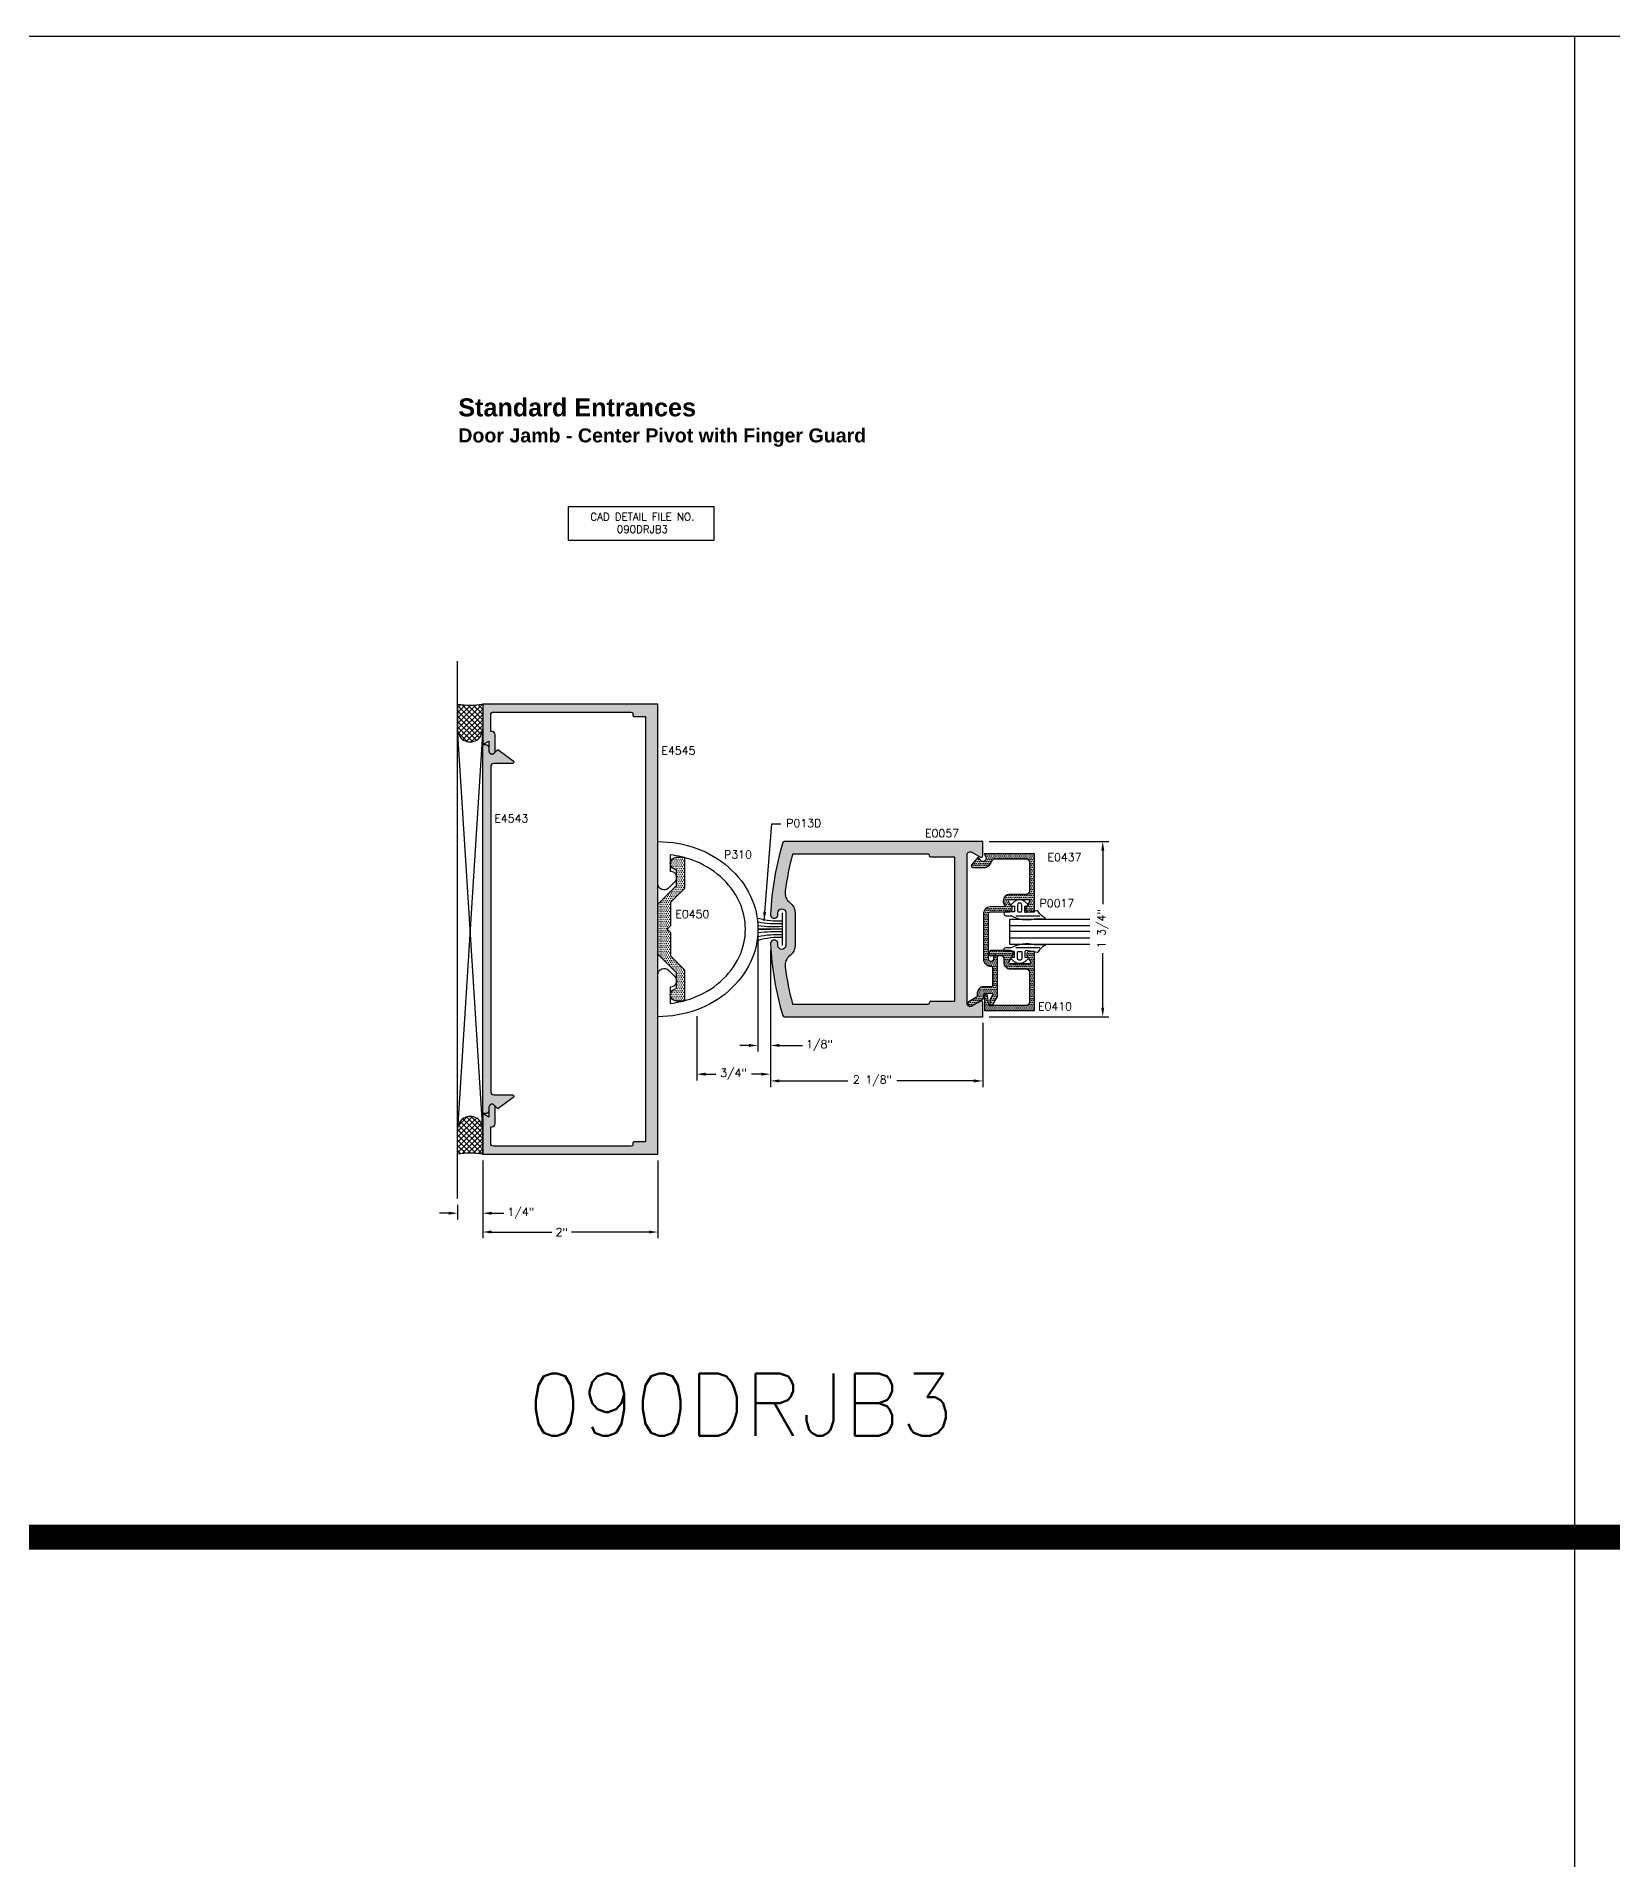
# Model space of a CAD drawing. Extents: x 0 to 130, y 0 to 90.
# Drawn here: x 91.54 to 107.29, y 71.66 to 89.88 of the extents above; entities that cross this region are included whole.
import ezdxf

# ---------------------------------------------------------------- set-up
doc = ezdxf.new("R2010")
doc.units = 0
doc.header["$MEASUREMENT"] = 0
doc.header["$PDMODE"] = 3
doc.layers.get('0').update_dxf_attribs({"linetype": 'CONTINUOUS'})
doc.layers.get('DEFPOINTS').update_dxf_attribs({"linetype": 'CONTINUOUS'})
for name, color, linetype in [('R-ANNO-DIMS', 3, 'CONTINUOUS'), ('R-ANNO-TEXT', 6, 'CONTINUOUS'), ('R-DET1', 4, 'CONTINUOUS'), ('R-DET2', 2, 'CONTINUOUS'), ('R-DET3', 5, 'CONTINUOUS'), ('R-OTLN', 1, 'CONTINUOUS'), ('R-PAT1', 5, 'CONTINUOUS'), ('TITLE', 7, 'CONTINUOUS')]:
    doc.layers.add(name, color=color, linetype=linetype)
doc.styles.get("Standard").update_dxf_attribs({"font": 'simplex'})
doc.dimstyles.new('1X', dxfattribs={"dimscale": 0, "dimtxt": 0.08, "dimasz": 0.09, "dimexe": 0.062, "dimexo": 0.062, "dimgap": 0.045, "dimtad": 0, "dimdec": 4, "dimzin": 4, "dimtxsty": 'STANDARD', "dimcen": 0, "dimazin": 3, "dimtp": 0.02, "dimtfac": 1, "dimtdec": 4, "dimtofl": 0, "dimtmove": 0, "dimatfit": 3, "dimtolj": 1, "dimtzin": 4})
pattern_1 = [(0, (85.87579507818545, 75.97513930932583), (0.009375, 0.01875), [0, -0.01875])]
pattern_2 = [(0, (93.93894653296483, 76.8139266409951), (0.009375, 0.01875), [0, -0.01875])]

# ---------------------------------------------------------------- blocks, each defined once
blk = doc.blocks.new('*D16')
at = {"layer": 'DEFPOINTS', "color": 0}
for p in [(96.00050844488423, 78.70660306392864), (95.7506096549778, 78.26285842929212), (96.00050844488423, 78.11704653902427)]:
    blk.add_point(p, dxfattribs=at)
at = {"layer": 'R-ANNO-DIMS', "color": 0}
for p, q in [((96.00050844488423, 78.64460306392864), (96.00050844488423, 78.05504653902427)), ((95.7506096549778, 78.20085842929213), (95.7506096549778, 78.05504653902427)), ((95.66060965497779, 78.11704653902427), (95.57060965497779, 78.11704653902427)), ((96.09050844488424, 78.11704653902427), (96.21179415916995, 78.11704653902427))]:
    blk.add_line(p, q, dxfattribs=at)
for points in [[(95.66060965497779, 78.13204653902427), (95.66060965497779, 78.10204653902427), (95.7506096549778, 78.11704653902427)], [(96.09050844488424, 78.13204653902427), (96.09050844488424, 78.10204653902427), (96.00050844488423, 78.11704653902427)]]:
    blk.add_solid(points, dxfattribs=at)
at = {"layer": 'R-ANNO-DIMS', "color": 0, "insert": (96.38250844488424, 78.11704653902427), "char_height": 0.08, "attachment_point": 5}
blk.add_mtext('\\A1;1/4"', dxfattribs=at)
blk = doc.blocks.new('*D13')
at = {"layer": 'DEFPOINTS', "color": 0}
for p in [(100.99686016014, 81.83160286734329), (102.1950951583197, 81.83160286734329), (100.99686016014, 80.08160306392864)]:
    blk.add_point(p, dxfattribs=at)
at = {"layer": 'R-ANNO-DIMS', "color": 0}
for p, q in [((101.05886016014, 81.83160286734329), (102.2570951583197, 81.83160286734329)), ((102.1950951583197, 81.74160286734329), (102.1950951583197, 81.20526075079093)), ((102.1950951583197, 80.17160306392864), (102.1950951583197, 80.71526075079092)), ((101.05886016014, 80.08160306392864), (102.2570951583197, 80.08160306392864))]:
    blk.add_line(p, q, dxfattribs=at)
for points in [[(102.1800951583197, 81.74160286734329), (102.2100951583197, 81.74160286734329), (102.1950951583197, 81.83160286734329)], [(102.1800951583197, 80.17160306392864), (102.2100951583197, 80.17160306392864), (102.1950951583197, 80.08160306392864)]]:
    blk.add_solid(points, dxfattribs=at)
at = {"layer": 'R-ANNO-DIMS', "color": 0, "insert": (102.1950951583197, 80.96026075079095), "char_height": 0.08, "attachment_point": 5, "rotation": 90}
blk.add_mtext('\\A1;1 3/4"', dxfattribs=at)
blk = doc.blocks.new('*D17')
at = {"layer": 'DEFPOINTS', "color": 0}
for p in [(98.75050916014008, 80.9566057603382), (98.87551044905587, 80.80857212759207), (98.75050916014008, 79.79418462215705)]:
    blk.add_point(p, dxfattribs=at)
at = {"layer": 'R-ANNO-DIMS', "color": 0}
for p, q in [((98.75050916014008, 80.89460576033821), (98.75050916014008, 79.73218462215705)), ((98.87551044905587, 80.74657212759207), (98.87551044905587, 79.73218462215705)), ((98.66050916014008, 79.79418462215705), (98.57050916014008, 79.79418462215705)), ((98.96551044905587, 79.79418462215705), (99.19479616334158, 79.79418462215705))]:
    blk.add_line(p, q, dxfattribs=at)
for points in [[(98.66050916014008, 79.80918462215705), (98.66050916014008, 79.77918462215705), (98.75050916014008, 79.79418462215705)], [(98.96551044905587, 79.80918462215705), (98.96551044905587, 79.77918462215705), (98.87551044905587, 79.79418462215705)]]:
    blk.add_solid(points, dxfattribs=at)
at = {"layer": 'R-ANNO-DIMS', "color": 0, "insert": (99.36551044905586, 79.79418462215705), "char_height": 0.08, "attachment_point": 5}
blk.add_mtext('\\A1;1/8"', dxfattribs=at)
blk = doc.blocks.new('*D18')
at = {"layer": 'DEFPOINTS', "color": 0}
for p in [(98.87551044905587, 80.80857212759207), (98.13908092615097, 80.14985010392797), (98.13908092615097, 79.50703908334798)]:
    blk.add_point(p, dxfattribs=at)
at = {"layer": 'R-ANNO-DIMS', "color": 0}
for p, q in [((98.87551044905587, 80.74657212759207), (98.87551044905587, 79.44503908334798)), ((98.13908092615097, 80.08785010392798), (98.13908092615097, 79.44503908334798)), ((98.22908092615097, 79.50703908334798), (98.32896235427009, 79.50703908334798)), ((98.78551044905586, 79.50703908334798), (98.68562902093674, 79.50703908334798))]:
    blk.add_line(p, q, dxfattribs=at)
for points in [[(98.22908092615097, 79.52203908334798), (98.22908092615097, 79.49203908334798), (98.13908092615097, 79.50703908334798)], [(98.78551044905586, 79.52203908334798), (98.78551044905586, 79.49203908334798), (98.87551044905587, 79.50703908334798)]]:
    blk.add_solid(points, dxfattribs=at)
at = {"layer": 'R-ANNO-DIMS', "color": 0, "insert": (98.50729568760342, 79.50703908334798), "char_height": 0.08, "attachment_point": 5}
blk.add_mtext('\\A1;3/4"', dxfattribs=at)
blk = doc.blocks.new('*D14')
at = {"layer": 'DEFPOINTS', "color": 0}
for p in [(96.00050844488423, 78.70660306392864), (97.75050844488423, 78.70660306392864), (96.00050844488423, 77.92919289740098)]:
    blk.add_point(p, dxfattribs=at)
at = {"layer": 'R-ANNO-DIMS', "color": 0}
for p, q in [((96.00050844488423, 78.64460306392864), (96.00050844488423, 77.86719289740098)), ((97.75050844488423, 78.64460306392864), (97.75050844488423, 77.86719289740098)), ((96.09050844488424, 77.92919289740098), (96.69236056302137, 77.92919289740098)), ((97.66050844488423, 77.92919289740098), (96.88902722968803, 77.92919289740098))]:
    blk.add_line(p, q, dxfattribs=at)
for points in [[(96.09050844488424, 77.94419289740098), (96.09050844488424, 77.91419289740098), (96.00050844488423, 77.92919289740098)], [(97.66050844488423, 77.94419289740098), (97.66050844488423, 77.91419289740098), (97.75050844488423, 77.92919289740098)]]:
    blk.add_solid(points, dxfattribs=at)
at = {"layer": 'R-ANNO-DIMS', "color": 0, "insert": (96.7906938963547, 77.92919289740098), "char_height": 0.08, "attachment_point": 5}
blk.add_mtext('\\A1;2"', dxfattribs=at)
blk = doc.blocks.new('*D15')
at = {"layer": 'DEFPOINTS', "color": 0}
for p in [(98.87551044905584, 80.80857212759207), (100.9967930808693, 80.08160308065666), (98.87551044905584, 79.43949198923684)]:
    blk.add_point(p, dxfattribs=at)
at = {"layer": 'R-ANNO-DIMS', "color": 0}
for p, q in [((98.87551044905584, 80.74657212759207), (98.87551044905584, 79.37749198923684)), ((100.9967930808693, 80.01960308065667), (100.9967930808693, 79.37749198923684)), ((98.96551044905584, 79.43949198923684), (99.64959817072324, 79.43949198923684)), ((100.9067930808693, 79.43949198923684), (100.1395981707232, 79.43949198923684))]:
    blk.add_line(p, q, dxfattribs=at)
for points in [[(98.96551044905584, 79.45449198923684), (98.96551044905584, 79.42449198923684), (98.87551044905584, 79.43949198923684)], [(100.9067930808693, 79.45449198923684), (100.9067930808693, 79.42449198923684), (100.9967930808693, 79.43949198923684)]]:
    blk.add_solid(points, dxfattribs=at)
at = {"layer": 'R-ANNO-DIMS', "color": 0, "insert": (99.89459817072324, 79.43949198923684), "char_height": 0.08, "attachment_point": 5}
blk.add_mtext('\\A1;2 1/8"', dxfattribs=at)

msp = doc.modelspace()

# ---------------------------------------------------------------- hatches: boundary and pattern name
at = {"layer": 'R-PAT1'}
h = msp.add_hatch(dxfattribs=at)
h.set_pattern_fill('ANSI37', color=256, scale=0.3, style=0)
h.set_pattern_definition([(45.00000000000001, (86.16169898162234, 76.3397293668045), (-0.02651650429449553, 0.02651650429449553), []), (135, (86.16169898162234, 76.3397293668045), (-0.02651650429449553, -0.02651650429449553), [])])
edge = h.paths.add_edge_path()
edge.add_line((96.00050844488423, 83.20660276392864), (96.00050844488423, 82.96171288013986))
edge.add_arc((95.87550844488423, 82.9534598855407), 0.1252721514138453, -183.77741165267594, 3.7774116526758803, ccw=False)
edge.add_line((95.75050844488423, 82.96171288013986), (95.75027743147962, 83.20654862247942))
edge.add_arc((95.87523957135014, 83.91540669584103), 0.7197883748512222, 260.0022470120114, 280.0225466891906)
h = msp.add_hatch(dxfattribs=at)
h.set_pattern_fill('DOTS', color=256, scale=0.3, style=0)
h.set_pattern_definition(pattern_1)
edge = h.paths.add_edge_path()
edge.add_line((97.62550884488424, 80.95660206392864), (97.62550884488424, 78.83160306392864))
edge.add_line((97.62550884488424, 78.83160306392864), (97.51550874488424, 78.83160306392864))
edge.add_arc((97.51550874488424, 78.81660306392865), 0.01499999999998636, 90, 180.0000000000543)
edge.add_line((97.50050874488424, 78.81660306392864), (97.50050884488424, 78.80160306392864))
edge.add_arc((97.48550884488424, 78.80160306392864), 0.01500000000000057, -90, 0, ccw=False)
edge.add_line((97.48550884488424, 78.78660306392864), (96.11150844488424, 78.78660306392864))
edge.add_arc((96.11150844488424, 78.81760306392863), 0.0309999999999917, 180, 270, ccw=False)
edge.add_line((96.08050844488423, 78.81760306392863), (96.08050844488425, 78.98223006392864))
edge.add_line((96.08050844488425, 78.98223006392864), (96.09447244488425, 78.98223006392864))
edge.add_arc((96.09450844488426, 79.01323006392863), 0.03100002090321047, 269.9334629956214, 360)
edge.add_line((96.12550846578746, 79.01323006392863), (96.12550844488425, 79.17560106392864))
edge.add_arc((96.09450844488424, 79.17560306392863), 0.03100000006452204, 359.9963034981104, 540)
edge.add_line((96.06350844481972, 79.17560306392863), (96.06350844488423, 79.07623006392863))
edge.add_line((96.06350844488423, 79.07623006392863), (96.00050844488423, 79.11260306392863))
edge.add_line((96.00050844488423, 79.11260306392863), (96.00050844488423, 78.70660306392864))
edge.add_line((96.00050844488423, 78.70660306392864), (97.75050880251214, 78.70660306392864))
edge.add_line((97.75050880251214, 78.70660306392864), (97.75050880251214, 80.95660306392864))
edge.add_line((97.75050880251214, 80.95660306392864), (97.75050880251214, 83.20660306392864))
edge.add_line((97.75050880251214, 83.20660306392864), (96.00050844488423, 83.20660306392864))
edge.add_line((96.00050844488423, 83.20660306392864), (96.00050844488423, 82.80060296392864))
edge.add_line((96.00050844488423, 82.80060296392864), (96.06350844488423, 82.83697606392863))
edge.add_line((96.06350844488423, 82.83697606392863), (96.06350844488423, 82.73760316392864))
edge.add_arc((96.09450844488424, 82.73760316392864), 0.03100000000000591, 180, 360.0035116768127)
edge.add_line((96.12550844482601, 82.73760506392864), (96.12550844488425, 82.89997576392864))
edge.add_arc((96.09450844488424, 82.89997576392864), 0.03100000000000591, 0, 90.06653700435709)
edge.add_line((96.09447244490852, 82.93097574302543), (96.08050844488425, 82.93097576392864))
edge.add_line((96.08050844488425, 82.93097576392864), (96.08050845488424, 83.09560306392864))
edge.add_arc((96.11150844488424, 83.09560306392865), 0.03099998999999798, 90, 180.0000000000263, ccw=False)
edge.add_line((96.11150844488424, 83.12660305392865), (97.48550884488424, 83.12660306392864))
edge.add_arc((97.48550884488424, 83.11160306392864), 0.01500000000000057, 0, 90, ccw=False)
edge.add_line((97.50050884488424, 83.11160306392864), (97.50050874488424, 83.09660306392864))
edge.add_arc((97.51550874488424, 83.09660306392863), 0.01500000000000057, 179.9999999999457, 270)
edge.add_line((97.51550874488424, 83.08160306392864), (97.62550884488424, 83.08160306392864))
edge.add_line((97.62550884488424, 83.08160306392864), (97.62550884488424, 80.95660406392864))
h = msp.add_hatch(dxfattribs=at)
h.set_pattern_fill('DOTS', color=256, scale=0.3, style=0)
h.set_pattern_definition(pattern_1)
edge = h.paths.add_edge_path()
edge.add_arc((96.29750854488422, 79.28560236392863), 0.01500000992567152, -53.328498805168806, 89.99999999994583, ccw=False)
edge.add_line((96.30646694488424, 79.27357126392863), (96.15335004488423, 79.15960289392864))
edge.add_line((96.15335004488423, 79.15960289392864), (96.11542884488424, 79.19752395392864))
edge.add_arc((96.09350849488423, 79.17560364392864), 0.03100002797770726, 44.9999477236116, 179.9999815174925)
edge.add_line((96.06250846690654, 79.17560365392865), (96.06250858704854, 79.14360310392864))
edge.add_arc((96.03150858488424, 79.14360310392864), 0.03100000216430487, -90.00001848249673, 0, ccw=False)
edge.add_line((96.03150857488424, 79.11260310176434), (96.00050844488423, 79.11260296392864))
edge.add_line((96.00050844488423, 79.11260296392864), (96.00050844488423, 82.80060296392864))
edge.add_line((96.00050844488423, 82.80060296392864), (96.0315085648836, 82.80060296392863))
edge.add_arc((96.03150858488424, 82.76960296392863), 0.03099999999999815, 0, 90.000036966204, ccw=False)
edge.add_line((96.06250858488424, 82.76960296392863), (96.06250849488424, 82.73760196392864))
edge.add_arc((96.09350849488423, 82.73760196392863), 0.0309999999999917, 179.9999999999737, 315.0004574216065)
edge.add_line((96.1154289801014, 82.71568182871363), (96.15335004488423, 82.75360296392863))
edge.add_line((96.15335004488423, 82.75360296392863), (96.30646698685842, 82.63963402029935))
edge.add_arc((96.29750854488424, 82.62760296392864), 0.01500000000000763, -90, 53.32827068049619, ccw=False)
edge.add_line((96.29750854488424, 82.61260296392864), (96.11150854488423, 82.61260296392864))
edge.add_arc((96.11150854488423, 82.58160296392865), 0.0309999999999917, 90, 180.0000000000262)
edge.add_line((96.08050854488424, 82.58160296392863), (96.08050851488424, 79.33160286392864))
edge.add_arc((96.11150854488424, 79.33160286392862), 0.03100003000000129, 179.9999999999737, 269.9999999999737)
edge.add_line((96.11150854488423, 79.30060283392864), (96.29750854488424, 79.3006023738543))
h = msp.add_hatch(dxfattribs=at)
h.set_pattern_fill('DOTS', color=256, scale=0.3, style=0)
h.set_pattern_definition(pattern_1)
edge = h.paths.add_edge_path()
edge.add_arc((100.98186016014, 80.22310286734329), 0.01500000000000057, 0, 120.0007277808126)
edge.add_line((100.9743599951346, 80.23609315313271), (100.8873600681328, 80.18586402670579))
edge.add_arc((100.87186016014, 80.2127108673433), 0.03100000000000584, 180.0000000000263, 299.9998036405149, ccw=False)
edge.add_line((100.8408601601401, 80.21271086734329), (100.8408601601401, 80.9566018673433))
edge.add_line((100.8408601601401, 80.9566018673433), (100.8408499761245, 81.6992158673433))
edge.add_arc((100.8718501601401, 81.6992158673433), 0.03100018401558202, 60.000196359515826, 180, ccw=False)
edge.add_line((100.88735016014, 81.7260628673433), (100.9743601601401, 81.6771118673433))
edge.add_arc((100.98186016014, 81.6901018673433), 0.01499966999636829, 239.9992722191992, 360)
edge.add_line((100.9968598301364, 81.6901018673433), (100.99686016014, 81.83160286734329))
edge.add_line((100.99686016014, 81.83160286734329), (99.01342316014005, 81.83160306392864))
edge.add_arc((99.01342316014006, 81.81660306392864), 0.01500000000000057, 90.00000000005427, 163.2575835362324)
edge.add_arc((101.8718286456094, 80.95661183434079), 2.999973506458948, 163.2553630678327, 177.1718103357143)
edge.add_arc((98.91266016014005, 81.10279806392863), 0.03719633983337103, 177.1707481326591, 360.0015404161723)
edge.add_line((98.94985649995998, 81.10279906396465), (98.94985416014003, 81.12060306392864))
edge.add_arc((98.98885416014004, 81.12060306392864), 0.03900000000000148, 0, 180, ccw=False)
edge.add_line((99.02785416014004, 81.12060306392864), (99.02785316014004, 80.79260306392864))
edge.add_arc((98.98885416014005, 80.79260306392864), 0.03899899999998979, -180, 0, ccw=False)
edge.add_line((98.94985516014005, 80.79260306392864), (98.94985516014005, 80.81040706392864))
edge.add_arc((98.91266016014006, 80.81040706392864), 0.03719499999998277, 0, 182.8277133821986)
edge.add_arc((101.871702710283, 80.9565677899026), 2.999845126385699, 182.827802754106, 196.7448451747351)
edge.add_arc((99.01342316014005, 80.09660306392864), 0.01499985123259736, 196.7424164638072, 270)
edge.add_line((99.01342316014005, 80.08160321269604), (100.99686016014, 80.08160306392864))
edge.add_line((100.99686016014, 80.08160306392864), (100.99686016014, 80.22310286734329))
edge = h.paths.add_edge_path(flags=16)
edge.add_line((100.4807204445246, 80.2376023673433), (100.71585916014, 80.2376023673433))
edge.add_line((100.71585916014, 80.2376023673433), (100.71585916014, 81.6756018673433))
edge.add_line((100.71585916014, 81.6756018673433), (100.4808611601401, 81.6756028673433))
edge.add_arc((100.4808611601401, 81.6906028673433), 0.01500000000000057, 180, 270, ccw=False)
edge.add_arc((100.4508384025656, 81.69154933991192), 0.01505254315604042, 356.3949825433662, 449.9171822587784)
edge.add_line((100.4508601601401, 81.7066018673433), (99.09640370059215, 81.70660206392864))
edge.add_arc((101.8717845408707, 80.95661850565052), 2.874928546289932, 164.878289301166, 172.3967651904895)
edge.add_arc((99.14603316014005, 81.32046806392864), 0.124999985288002, 172.3967846471201, 233.0790402872748)
edge.add_arc((98.99584507941736, 81.12059792240045), 0.1250090807410195, 0.0009815329094067238, 53.076486769675, ccw=False)
edge.add_line((99.12085416014004, 81.12060006392863), (99.12085381103556, 80.79260306392864))
edge.add_arc((98.99585416014006, 80.79260306392864), 0.1249996508955036, -53.07839849130852, 0, ccw=False)
edge.add_arc((99.1460361576313, 80.59273666573455), 0.125002768087921, 126.9216731330894, 187.6033069822363)
edge.add_arc((101.8717895118572, 80.95658879194285), 2.874933625004168, 187.6032843170578, 195.1217487844017)
edge.add_line((99.09640426725024, 80.20660206392864), (100.4508601601401, 80.2066025673433))
edge.add_arc((100.4508601601401, 80.2216025673433), 0.01500000000000057, 270, 360)
edge.add_arc((100.4808822990487, 80.22255099350339), 0.01505204868353292, 90.0804655015375, 183.612587182855, ccw=False)
h = msp.add_hatch(dxfattribs=at)
h.set_pattern_fill('DOTS', color=256, scale=0.3, style=0)
h.set_pattern_definition(pattern_1)
edge = h.paths.add_edge_path()
edge.add_line((98.01550880251214, 80.23790306392864), (97.93750880251214, 80.23790306392864))
edge.add_arc((97.93750880251214, 80.30040306392864), 0.0625, 90, 270, ccw=False)
edge.add_line((97.93750880251214, 80.36290306392864), (97.93750880251214, 80.51890306392863))
edge.add_line((97.93750880251214, 80.51890306392863), (97.75050880251214, 80.70590306392863))
edge.add_line((97.75050880251214, 80.70590306392863), (97.75050880251214, 80.95660306392864))
edge.add_line((97.75050880251214, 80.95660306392864), (97.75050880251214, 81.20730306392863))
edge.add_line((97.75050880251214, 81.20730306392863), (97.93750880251214, 81.39430306392863))
edge.add_line((97.93750880251214, 81.39430306392863), (97.93750880251214, 81.55030306392864))
edge.add_arc((97.93750880251214, 81.61280306392864), 0.0625, 90, 270, ccw=False)
edge.add_line((97.93750880251214, 81.67530306392864), (98.01550880251214, 81.67530306392864))
edge.add_line((98.01550880251214, 81.67530306392864), (98.01550880251214, 81.36200306392864))
edge.add_line((98.01550880251214, 81.36200306392864), (97.87550880251214, 81.22200306392864))
edge.add_line((97.87550880251214, 81.22200306392864), (97.87550880251214, 80.98860306392864))
edge.add_line((97.87550880251214, 80.98860306392864), (97.84350880251213, 80.95660306392864))
edge.add_line((97.84350880251213, 80.95660306392864), (97.87550880251214, 80.92460306392863))
edge.add_line((97.87550880251214, 80.92460306392863), (97.87550880251214, 80.69120306392864))
edge.add_line((97.87550880251214, 80.69120306392864), (98.01550880251214, 80.55120306392864))
edge.add_line((98.01550880251214, 80.55120306392864), (98.01550880251214, 80.23790306392864))
h = msp.add_hatch(dxfattribs=at)
h.set_pattern_fill('DOTS', color=256, scale=0.3, style=0)
h.set_pattern_definition(pattern_2)
edge = h.paths.add_edge_path()
edge.add_line((101.0938498601401, 80.2952078673433), (101.06586016014, 80.2467268673433))
edge.add_line((101.06586016014, 80.2467268673433), (101.0658600437347, 80.20270886734329))
edge.add_arc((101.0808600601401, 80.20270886734329), 0.01500001640532389, 180, 330.0000361788796)
edge.add_line((101.09385046014, 80.1952088673433), (101.14385976014, 80.28182986734329))
edge.add_line((101.14385976014, 80.28182986734329), (101.1438596792167, 80.6787908673433))
edge.add_arc((101.1238600601401, 80.67879086734328), 0.01999961907661429, 4.071187532800244e-11, 97.42321911397225)
edge.add_arc((101.1238592940316, 80.67879115597914), 0.01999923389364052, 97.4211495208548, 180.0008269124644)
edge.add_line((101.1038600601401, 80.6787908673433), (101.1038602601401, 80.6567918673433))
edge.add_arc((101.07886026014, 80.65679186734329), 0.02500000000000568, -179.99770816882472, 3.26281224261038e-11, ccw=False)
edge.add_line((101.0538602601601, 80.65679086734329), (101.05386016014, 80.8872105673433))
edge.add_line((101.05386016014, 80.8872105673433), (101.05385996014, 81.11370816734329))
edge.add_arc((101.06885996014, 81.1137081673433), 0.01499999999998636, 89.99999999994583, 180.0000000000543, ccw=False)
edge.add_line((101.06885996014, 81.12870816734329), (101.25936596014, 81.12870965653298))
edge.add_arc((101.2593659601401, 81.1597096673433), 0.03100001081031678, 269.9999999999737, 389.9999884644558)
edge.add_line((101.28621276014, 81.1752096673433), (101.25388106014, 81.2312081673433))
edge.add_arc((101.26687136014, 81.23870816734329), 0.014999929802831, 90, 210.0001548077257, ccw=False)
edge.add_line((101.26687136014, 81.25370809714613), (101.4488601001401, 81.25370816734329))
edge.add_arc((101.4488601001401, 81.23870816734329), 0.01500000000000057, -30.000059314165583, 90, ccw=False)
edge.add_line((101.4618504734326, 81.2312081538953), (101.4295191278995, 81.1752097205984))
edge.add_arc((101.4563660001401, 81.15970966734331), 0.03100009999999882, 149.9999930530725, 270)
edge.add_line((101.4563660001401, 81.1287095673433), (101.51386016014, 81.1287113673433))
edge.add_line((101.51386016014, 81.1287113673433), (101.51386016014, 81.7097088673433))
edge.add_line((101.51386016014, 81.7097088673433), (101.01386016014, 81.7097088673433))
edge.add_line((101.01386016014, 81.7097088673433), (101.0276461601401, 81.67521589734329))
edge.add_arc((100.99886006014, 81.66371124734329), 0.0309999439488675, -142.52509165202042, 21.784609248627987, ccw=False)
edge.add_line((100.9742578889546, 81.64485044943346), (100.95023266014, 81.6758038373433))
edge.add_line((100.95023266014, 81.6758038373433), (100.8852453862971, 81.59835334539078))
edge.add_arc((100.8967351601401, 81.5887104673433), 0.01499999999999959, 139.9946948706746, 270)
edge.add_line((100.8967351601401, 81.5737104673433), (101.0223007736829, 81.57371381534742))
edge.add_arc((100.9988601484026, 81.66371109038505), 0.09299985176187485, 284.5988618965164, 343.6051380217305)
edge.add_arc((101.1178180601401, 81.6287113973433), 0.03100000016533526, 90, 163.6050192300866, ccw=False)
edge.add_line((101.1178180601401, 81.65971139750863), (101.43286031014, 81.6597113973433))
edge.add_arc((101.43286031014, 81.6287113973433), 0.03100000000000591, 1.8482497921468166e-05, 90, ccw=False)
edge.add_line((101.46386031014, 81.62871140734329), (101.46386031014, 81.3347088673433))
edge.add_arc((101.4328603101401, 81.3347088673433), 0.0309999999999917, -90.00003696504831, 0, ccw=False)
edge.add_line((101.43286029014, 81.3037088673433), (101.26687136014, 81.30370816355037))
edge.add_arc((101.2668713601401, 81.23870816734329), 0.06499999620707797, 90.0000000000125, 180.2454029956546)
edge.add_line((101.2018719601401, 81.23842976734329), (101.20187136014, 81.22129026734329))
edge.add_line((101.20187136014, 81.22129026734329), (101.2264548601401, 81.1787106673433))
edge.add_line((101.2264548601401, 81.1787106673433), (101.06886026014, 81.1787081673433))
edge.add_arc((101.06886026014, 81.1137081673433), 0.06499999999999773, 90, 180.0000000000125)
edge.add_line((101.00386026014, 81.11370816734329), (101.0038598451812, 80.6567918673433))
edge.add_arc((101.0738632487469, 80.65679324341743), 0.07000340357927444, 180.0011262772319, 273.3696336210385)
edge.add_arc((101.07886026014, 80.5719368673433), 0.01499997685864367, 0, 93.3724719556156, ccw=False)
edge.add_line((101.0938602369987, 80.5719368673433), (101.0938601601401, 80.3947098673433))
edge.add_arc((101.07886026014, 80.3947098673433), 0.01499990000000651, -90, 0, ccw=False)
edge.add_line((101.07886026014, 80.3797099673433), (101.0038601601401, 80.37971086734329))
edge.add_arc((101.0038601601401, 80.3177108673433), 0.06199999999999761, 90, 180)
edge.add_line((100.94186016014, 80.3177108673433), (100.94186006014, 80.2906528673433))
edge.add_arc((100.92686006014, 80.2906528673433), 0.01500000000000057, -59.99927221914038, 0, ccw=False)
edge.add_line((100.9343602251455, 80.27766258155387), (100.8594778361962, 80.23442855855367))
edge.add_arc((100.87186016014, 80.21271086734329), 0.02499960115202067, 119.6895913246492, 300.3387913391612)
edge.add_line((100.88448776014, 80.1911348673433), (100.9963602251455, 80.25572058155386))
edge.add_arc((100.98886006014, 80.26871086734329), 0.01500000000000126, 300.0007277808596, 360.0000000000543)
edge.add_line((101.00386006014, 80.2687108673433), (101.00386006014, 80.2867088673433))
edge.add_arc((101.03486006014, 80.2867088673433), 0.03100000000000591, 90, 180, ccw=False)
edge.add_line((101.03486006014, 80.3177088673433), (101.0808593601401, 80.31770686734329))
edge.add_arc((101.0808593601401, 80.3027078673433), 0.01499899999998888, -29.99977283673519, 90, ccw=False)
h = msp.add_hatch(dxfattribs=at)
h.set_pattern_fill('DOTS', color=256, scale=0.3, style=0)
h.set_pattern_definition(pattern_2)
edge = h.paths.add_edge_path()
edge.add_arc((101.0736011601401, 80.7060198673433), 0.01499981414418983, 180, 278.0502612881035)
edge.add_line((101.07570176014, 80.6911678673433), (101.09860126014, 80.6944038673433))
edge.add_line((101.09860126014, 80.6944038673433), (101.1756400601401, 80.69440586734329))
edge.add_arc((101.17564006014, 80.6634058673433), 0.0309999999999917, 0, 89.99999999997368, ccw=False)
edge.add_line((101.20664006014, 80.6634058673433), (101.2066398655144, 80.62459386790921))
edge.add_arc((101.27163976014, 80.62440486734329), 0.06500016940409063, 179.8334012032336, 270.1308104447162)
edge.add_line((101.27178816014, 80.55940486734329), (101.4326013901401, 80.55940386734329))
edge.add_arc((101.43260139014, 80.52840386734329), 0.03100000000000591, 2.631850293255411e-11, 89.99999999997368, ccw=False)
edge.add_line((101.46360139014, 80.5284038673433), (101.46360139014, 80.22440686734329))
edge.add_arc((101.43260139014, 80.2244068673433), 0.03100000000000591, 270.00000000002626, 359.99999999997374, ccw=False)
edge.add_line((101.4326013901401, 80.1934068673433), (101.0688947601401, 80.19340386734329))
edge.add_arc((101.0688947601401, 80.20840386734329), 0.01500000000000057, 186.9998441811392, 270, ccw=False)
edge.add_line((101.054006562894, 80.20657586768144), (101.0434891581314, 80.2922328548185))
edge.add_arc((101.0286010601401, 80.2904048673433), 0.01499989999999356, 6.999844181160686, 180)
edge.add_line((101.0136011601401, 80.2904048673433), (101.01360126014, 80.14340586734329))
edge.add_line((101.01360126014, 80.14340586734329), (101.51360123754, 80.14340586734329))
edge.add_line((101.51360123754, 80.14340586734329), (101.51360123754, 80.73440526734329))
edge.add_line((101.51360123754, 80.73440526734329), (101.4662947001401, 80.7344068608331))
edge.add_arc((101.4662947001401, 80.70340686734329), 0.03099999348981441, 90, 210.0000069469285)
edge.add_line((101.4394479201401, 80.6879068673433), (101.4717796701401, 80.6319048673433))
edge.add_arc((101.45878928014, 80.6244048673433), 0.01500000774507585, -89.99996180280311, 29.999982919643685, ccw=False)
edge.add_line((101.45878929014, 80.60940485959823), (101.27163976014, 80.6094048673433))
edge.add_arc((101.27163976014, 80.6244048673433), 0.01500000000000057, 150.0000361788661, 270, ccw=False)
edge.add_line((101.2586493743475, 80.63190485914065), (101.2967545641745, 80.69790492275044))
edge.add_arc((101.2699078601401, 80.71340526734329), 0.03100009999999968, 329.9993712869341, 450)
edge.add_line((101.2699078601401, 80.74440536734329), (101.08960146014, 80.7444052673433))
edge.add_arc((101.089601530851, 80.71340509663194), 0.03100017071143206, 90.00013069086748, 179.9996844843306)
edge.add_line((101.05860136014, 80.71340526734329), (101.05860136014, 80.7060198673433))
h = msp.add_hatch(dxfattribs=at)
h.set_pattern_fill('ANSI37', color=256, scale=0.3, style=0)
h.set_pattern_definition([(315, (86.16169898162234, 85.57347646105276), (-0.02651650429449553, -0.02651650429449553), []), (225, (86.16169898162234, 85.57347646105276), (-0.02651650429449553, 0.02651650429449553), [])])
edge = h.paths.add_edge_path()
edge.add_line((96.00050844488423, 78.70660306392864), (96.00050844488423, 78.95149294771741))
edge.add_arc((95.87550844488423, 78.95974594231657), 0.1252721514138453, 356.2225883473241, 543.7774116526759)
edge.add_line((95.75050844488423, 78.95149294771741), (95.75027743147962, 78.70665720537787))
edge.add_arc((95.87523957135014, 77.99779913201624), 0.7197883748512222, 79.97745331080858, 99.99775298798858, ccw=False)

# ---------------------------------------------------------------- linework, layer by layer
msp.add_line((98.75050916014006, 80.9566057603382), (98.87550916014006, 80.9566057603382))
at = {"layer": 'R-ANNO-TEXT'}
msp.add_lwpolyline([(96.85891576737409, 85.18161304427322), (98.3103957103693, 85.18161304427322), (98.3103957103693, 84.83955020476928), (96.85891576737409, 84.83955020476928)], close=True, dxfattribs=at)
at = {"layer": 'R-DET1', "color": 4, "linetype": 'CONTINUOUS'}
msp.add_lwpolyline([(96.29750854488424, 79.3006023738543, -0.7220754185484303), (96.30646694488424, 79.27357126392863), (96.15335004488423, 79.15960289392864), (96.11542884488424, 79.19752395392864, 0.6681788512054427), (96.06250846690654, 79.17560365392865), (96.06250858704854, 79.14360310392864, -0.4142136568547753), (96.03150857488424, 79.11260310176434), (96.00050844488423, 79.11260296392864), (96.00050844488423, 82.80060296392864), (96.0315085648836, 82.80060296392863, -0.4142137513425706), (96.06250858488424, 82.76960296392863), (96.06250849488424, 82.73760196392864, 0.6681815248865433), (96.1154289801014, 82.71568182871363), (96.15335004488423, 82.75360296392863), (96.30646698685842, 82.63963402029935, -0.7220739041827239), (96.29750854488424, 82.61260296392864), (96.11150854488423, 82.61260296392864, 0.414213562373095), (96.08050854488424, 82.58160296392863), (96.08050851488424, 79.33160286392864, 0.414213562373095), (96.11150854488423, 79.30060283392864)], format="xyb", close=True, dxfattribs=at)
at = {"layer": 'R-DET1'}
msp.add_lwpolyline([(98.01550880251214, 80.23790306392864), (97.93750880251214, 80.23790306392864, -1.000000000000004), (97.93750880251214, 80.36290306392864), (97.93750880251214, 80.51890306392863), (97.75050880251214, 80.70590306392863), (97.75050880251214, 80.95660306392864), (97.75050880251214, 81.20730306392863), (97.93750880251214, 81.39430306392863), (97.93750880251214, 81.55030306392864, -0.9999999999999963), (97.93750880251214, 81.67530306392864), (98.01550880251214, 81.67530306392864), (98.01550880251214, 81.36200306392864), (97.87550880251214, 81.22200306392864), (97.87550880251214, 80.98860306392864), (97.84350880251213, 80.95660306392864), (97.87550880251214, 80.92460306392863), (97.87550880251214, 80.69120306392864), (98.01550880251214, 80.55120306392864), (98.01550880251214, 80.23790306392864)], format="xyb", close=True, dxfattribs=at)
for points in [[(101.0938498601401, 80.2952078673433), (101.06586016014, 80.2467268673433), (101.0658600437347, 80.20270886734329, 0.7673272387856587), (101.09385046014, 80.1952088673433), (101.14385976014, 80.28182986734329), (101.1438596792167, 80.6787908673433, 0.4526903691078097), (101.12127616014, 80.69862286734329, 0.3767703072594911), (101.1038600601401, 80.6787908673433), (101.1038602601401, 80.6567918673433, -0.9999800002000091), (101.0538602601601, 80.65679086734329), (101.05386016014, 80.8872105673433), (101.05385996014, 81.11370816734329, -0.414213562373095), (101.06885996014, 81.12870816734329), (101.25936596014, 81.12870965653298, 0.5773502020784552), (101.28621276014, 81.1752096673433), (101.25388106014, 81.2312081673433, -0.5773511698249314), (101.26687136014, 81.25370809714613), (101.4488601001401, 81.25370816734329, -0.57735061426548), (101.4618504734326, 81.2312081538953), (101.4295191278995, 81.1752097205984, 0.5773503096053206), (101.4563660001401, 81.1287095673433), (101.51386016014, 81.1287113673433), (101.51386016014, 81.7097088673433), (101.01386016014, 81.7097088673433), (101.0276461601401, 81.67521589734329, -0.8716619961154112), (100.9742578889546, 81.64485044943346), (100.95023266014, 81.6758038373433), (100.8852453862971, 81.59835334539078, 0.6371028040913634), (100.8967351601401, 81.5737104673433), (101.0223007736829, 81.57371381534742, 0.263307311594275), (101.08807856014, 81.6374613773433, -0.3326800485319401), (101.1178180601401, 81.65971139750863), (101.43286031014, 81.6597113973433, -0.4142134678914145), (101.46386031014, 81.62871140734329), (101.46386031014, 81.3347088673433, -0.414213751336475), (101.43286029014, 81.3037088673433), (101.26687136014, 81.30370816355037, 0.4154686075962968), (101.2018719601401, 81.23842976734329), (101.20187136014, 81.22129026734329), (101.2264548601401, 81.1787106673433), (101.06886026014, 81.1787081673433, 0.414213562373095), (101.00386026014, 81.11370816734329), (101.0038598451812, 80.6567918673433, 0.4315399387032696), (101.0779778601401, 80.58691086734329, -0.4315604592530941), (101.0938602369987, 80.5719368673433), (101.0938601601401, 80.3947098673433, -0.414213562373095), (101.07886026014, 80.3797099673433), (101.0038601601401, 80.37971086734329, 0.414213562373095), (100.94186016014, 80.3177108673433), (100.94186006014, 80.2906528673433, -0.2679457888973785), (100.9343602251455, 80.27766258155387), (100.8594778361962, 80.23442855855367, 1.005681447737971), (100.88448776014, 80.1911348673433), (100.9963602251455, 80.25572058155386, 0.2679457888973763), (101.00386006014, 80.2687108673433), (101.00386006014, 80.2867088673433, -0.414213562373095), (101.03486006014, 80.3177088673433), (101.0808593601401, 80.31770686734329, -0.5773489476079768), (101.0938489049049, 80.2952084188435)], [(101.0586013459959, 80.7060198673433, 0.455991135179026), (101.07570176014, 80.6911678673433), (101.09860126014, 80.6944038673433), (101.1756400601401, 80.69440586734329, -0.414213562373095), (101.20664006014, 80.6634058673433), (101.2066398655144, 80.62459386790921, 0.4157347223605668), (101.27178816014, 80.55940486734329), (101.4326013901401, 80.55940386734329, -0.414213562373095), (101.46360139014, 80.5284038673433), (101.46360139014, 80.22440686734329, -0.414213562373095), (101.4326013901401, 80.1934068673433), (101.0688947601401, 80.19340386734329, -0.3788668861742498), (101.054006562894, 80.20657586768144), (101.0434891581314, 80.2922328548185, 0.9407073484462662), (101.0136011601401, 80.2904048673433), (101.01360126014, 80.14340586734329), (101.51360123754, 80.14340586734329), (101.51360123754, 80.73440526734329), (101.4662947001401, 80.7344068608331, 0.5773503096053217), (101.4394479201401, 80.6879068673433), (101.4717796701401, 80.6319048673433, -0.5773499475982407), (101.45878929014, 80.60940485959823), (101.27163976014, 80.6094048673433, -0.5773500587095051), (101.2586493743475, 80.63190485914065), (101.2967545641745, 80.69790492275044, 0.5773539268997976), (101.2699078601401, 80.74440536734329), (101.08960146014, 80.7444052673433, 0.4142112813889879), (101.05860136014, 80.71340526734329), (101.05860136014, 80.7060198673433)]]:
    msp.add_lwpolyline(points, format="xyb", dxfattribs=at)
at = {"layer": 'R-DET2'}
for p, q in [((98.99585416014004, 80.79260106392863), (98.99585416014004, 81.12060106392863)), ((98.99585416014004, 80.95660106392863), (98.75385432692802, 80.95660106247924)), ((101.26373069884, 81.0565583173433), (101.26373069884, 80.8065583173433)), ((101.26373069884, 81.0565583173433), (102.0658645291858, 81.05655790607668)), ((101.26373069884, 80.9940583173433), (102.0658645291858, 80.99405785898126)), ((102.0658645291858, 80.93155796083947), (101.26373069884, 80.9315583173433)), ((101.26373069884, 80.8690583173433), (102.0658645291858, 80.86905785898126)), ((101.26373069884, 80.8065583173433), (102.0658645291858, 80.80655790607668))]:
    msp.add_line(p, q, dxfattribs=at)
for points in [[(101.5105367124186, 81.05857702150368), (101.6086452843012, 81.05857702150368, 0.477037012448265), (101.6184263435911, 81.07065809794832, -0.1690634905219287), (101.5495201529309, 81.13261368862167, 0.3788088368526451), (101.5388675362135, 81.14049455915794), (101.4335509010415, 81.1212805474997, -0.3462419148266733), (101.417679343614, 81.13124249448062), (101.417679343614, 81.18532940946993), (101.447876589556, 81.18644027454785, 0.6086559015379466), (101.4532799565147, 81.19958501543715), (101.4167273179151, 81.23189568628487, 0.3786170875212405), (101.313631369313, 81.23189568628487), (101.2770787307134, 81.19958501543715, 0.6086559015379387), (101.2824820976721, 81.18644027454785), (101.3126793436141, 81.18532940946993), (101.3126793436141, 81.13032940946992), (101.227679343614, 81.13032940946992, 0.9999999999999999), (101.227679343614, 81.09032940946992), (101.2827188508817, 81.09032940946993, 0.1753644488707544)], [(101.357679343614, 81.21637678456648, 0.341998713119647), (101.342679343614, 81.19701186783544), (101.342679343614, 81.13832940946992, 0.414213562373095), (101.350679343614, 81.13032940946992), (101.379679343614, 81.13032940946992, 0.4142135623730958), (101.387679343614, 81.13832940946992), (101.387679343614, 81.19701186783544, 0.341998713119647), (101.372679343614, 81.21637678456648, 0.1270166537925822)], [(101.510536599513, 80.8045393937999), (101.6086451713956, 80.8045393065923, -0.477037012448265), (101.6184262199467, 80.79245822145339, 0.1690634905219287), (101.5495199742149, 80.73050269203, -0.3788088368526451), (101.5388673504924, 80.72262183096272), (101.4335507323995, 80.74183593623572, 0.3462419148266733), (101.417679166117, 80.73187400336285), (101.4176791180397, 80.67778708837356), (101.4478763629943, 80.67667619645366, -0.6086559015379466), (101.4532797182688, 80.66353145076137), (101.4167270509486, 80.63122081240488, -0.3786170875212405), (101.3136311023465, 80.6312209040457), (101.2770784924675, 80.66353160738464, -0.6086559015379387), (101.2824818711104, 80.67667634347094), (101.3126791180398, 80.67778718170688), (101.3126791669287, 80.73278718170685), (101.2276791669287, 80.73278725726239, -0.9999999999999999), (101.2276792024842, 80.77278725726238), (101.2827187097519, 80.77278720833837, -0.1753644488707544)], [(101.3576790904421, 80.64673976661034, -0.341998713119647), (101.3426791076554, 80.66610469667471), (101.3426791598175, 80.7247871550402, -0.414213562373095), (101.3506791669286, 80.73278714792909), (101.3796791669286, 80.73278712215131, -0.4142135623730958), (101.3876791598175, 80.72478711504021), (101.3876791076553, 80.66610465667472, -0.341998713119647), (101.3726790904421, 80.64673975327702, -0.1270166537925822)]]:
    msp.add_lwpolyline(points, format="xyb", close=True, dxfattribs=at)
for points in [[(101.3268691341928, 81.09032940946993), (101.566645171849, 81.09057702150368)], [(101.326868993063, 80.77278716909369), (101.566645030499, 80.77253934392574)]]:
    msp.add_lwpolyline(points, dxfattribs=at)
for centre, radius, start, end in [((98.94884119060572, 81.76640148091363), 0.7273511270841966, 254.2861522093591, 273.7059457995631), ((98.93971718045444, 81.99802142462643), 0.9863595949626109, 259.0862381366794, 273.2626548731771), ((98.91206295401462, 82.29297216550724), 1.310925754040591, 263.0593660100821, 273.664705989525), ((98.93078056143986, 79.61918784651579), 1.310925754040591, 87.13746970006852, 97.74280967951043), ((98.96018312516426, 80.14622182436406), 0.7273511270841966, 87.09622989003034, 106.5160234802341), ((98.95430272308533, 79.91449684349632), 0.9863595949626109, 87.5395208164157, 101.7159375529141)]:
    msp.add_arc(centre, radius, start, end, dxfattribs=at)
at = {"layer": 'R-DET3'}
for p, q in [((95.7506096549778, 78.26285842929212), (95.7506096549778, 83.63440024603076)), ((96.00050844488423, 78.95149294771741), (95.75050844488423, 82.96171288013986)), ((96.00050844488423, 82.96171288013986), (95.75050844488423, 78.95149294771741))]:
    msp.add_line(p, q, dxfattribs=at)
msp.add_lwpolyline([(98.75050916014006, 80.95660576033822, -0.1109852042690083), (98.6765934489288, 80.62770949445536, -0.102818775827201), (98.4576159413266, 80.33788732679999, -0.09304684134282809), (98.13908092615094, 80.14985010392797, -0.08714741536587248), (97.75050916014004, 80.08160576033822), (97.75050916014004, 80.50161702493239, -0.6681787346079631), (97.85720334578082, 80.54581118693993), (97.91920332578083, 80.48381117378486, -0.6681784255136504), (97.87500916014004, 80.37711701177732), (97.87500916014004, 80.21426760363877, 0.05625532961632938), (98.09648756839351, 80.26736948903081, 0.09304684134282822), (98.37530286534303, 80.43195941363834, 0.1028187758272008), (98.56361322833322, 80.68119285405604, 0.1109852042690081), (98.62550916014006, 80.95660576033822, 0.1109852042690081), (98.56361322833322, 81.23201866662039, 0.1028187758272008), (98.37530286534303, 81.48125210703809, 0.09304684134282822), (98.09648756839351, 81.64584203164561, 0.05625532961632938), (97.87500916014004, 81.69894391703765), (97.87500916014004, 81.53609450889913, -0.6681784255136504), (97.91920332578083, 81.42940034689157), (97.85720334578082, 81.3674003337365, -0.6681787346079631), (97.75050916014004, 81.41159449574404), (97.75050916014004, 81.8316057603382, -0.08714741536587248), (98.13908092615094, 81.76336141674845, -0.09304684134282809), (98.4576159413266, 81.57532419387644, -0.102818775827201), (98.6765934489288, 81.28550202622107, -0.1109852042690083)], format="xyb", close=True, dxfattribs=at)
at = {"layer": 'R-OTLN', "linetype": 'CONTINUOUS'}
for points in [[(97.62550884488424, 80.95660206392864), (97.62550884488424, 78.83160306392864), (97.51550874488424, 78.83160306392864, 0.414213562373095), (97.50050874488424, 78.81660306392864), (97.50050884488424, 78.80160306392864, -0.414213562373095), (97.48550884488424, 78.78660306392864), (96.11150844488424, 78.78660306392864, -0.414213562373095), (96.08050844488423, 78.81760306392863), (96.08050844488425, 78.98223006392864), (96.09447244488425, 78.98223006392864, 0.4145537371982025), (96.12550846578746, 79.01323006392863), (96.12550844488425, 79.17560106392864, 1.000032258584778), (96.06350844481972, 79.17560306392863), (96.06350844488423, 79.07623006392863), (96.00050844488423, 79.11260306392863), (96.00050844488423, 78.70660306392864), (97.75050880251214, 78.70660306392864), (97.75050880251214, 80.95660306392864), (97.75050880251214, 83.20660306392864), (96.00050844488423, 83.20660306392864), (96.00050844488423, 82.80060296392864), (96.06350844488423, 82.83697606392863), (96.06350844488423, 82.73760316392864, 1.000030645630824), (96.12550844482601, 82.73760506392864), (96.12550844488425, 82.89997576392864, 0.4145537371982032), (96.09447244490852, 82.93097574302543), (96.08050844488425, 82.93097576392864), (96.08050845488424, 83.09560306392864, -0.414213562373095), (96.11150844488424, 83.12660305392865), (97.48550884488424, 83.12660306392864, -0.414213562373095), (97.50050884488424, 83.11160306392864), (97.50050874488424, 83.09660306392864, 0.414213562373095), (97.51550874488424, 83.08160306392864), (97.62550884488424, 83.08160306392864), (97.62550884488424, 80.95660406392864)], [(100.4807204445246, 80.2376023673433), (100.71585916014, 80.2376023673433), (100.71585916014, 81.6756018673433), (100.4808611601401, 81.6756028673433, -0.414213562373095), (100.4658611601401, 81.6906028673433, 0.43233566398428), (100.4508601601401, 81.7066018673433), (99.09640370059215, 81.70660206392864, 0.03281731329666925), (99.02213216014005, 81.33700706392864, 0.2711423826882778), (99.07094407865452, 81.22053495548275, -0.2358164909561069), (99.12085416014004, 81.12060006392863), (99.12085381103556, 80.79260306392864, -0.2358298172248653), (99.07094416014004, 80.69267106392864, 0.2711394701549661), (99.0221324257479, 80.57619709938561, 0.03281726340520733), (99.09640426725024, 80.20660206392864), (100.4508601601401, 80.2066025673433, 0.414213562373095), (100.4658601601401, 80.2216025673433, -0.4323870497148411), (100.4808611601401, 80.2376030273433)]]:
    msp.add_lwpolyline(points, format="xyb", dxfattribs=at)
msp.add_lwpolyline([(100.99686016014, 80.22310286734329, 0.5773545032546143), (100.9743599951346, 80.23609315313271), (100.8873600681328, 80.18586402670579, -0.5773491268169647), (100.8408601601401, 80.21271086734329), (100.8408601601401, 80.9566018673433), (100.8408499761245, 81.6992158673433, -0.5773491268169532), (100.88735016014, 81.7260628673433), (100.9743601601401, 81.6771118673433, 0.5773545032546048), (100.9968598301364, 81.6901018673433), (100.99686016014, 81.83160286734329), (99.01342316014005, 81.83160306392864, 0.3309971398094023), (98.99905901767897, 81.82092410678399, 0.06079669692650879), (98.87550916014006, 81.10463406392864, 1.025013553908031), (98.94985649995998, 81.10279906396465), (98.94985416014003, 81.12060306392864, -0.9999999999999999), (99.02785416014004, 81.12060306392864), (99.02785316014004, 80.79260306392864, -0.9999999999999999), (98.94985516014005, 80.79260306392864), (98.94985516014005, 80.81040706392864, 1.024986005323089), (98.87551044905584, 80.80857212759207, 0.06079930336922292), (98.99905916014005, 80.09228206392864, 0.3309971398093864), (99.01342316014005, 80.08160321269604), (100.99686016014, 80.08160306392864)], format="xyb", close=True, dxfattribs=at)
at = {"layer": 'R-PAT1'}
for p, q in [((95.75027743147962, 83.20654862247942), (95.75050844488423, 82.96171288013986)), ((96.00050844488423, 83.20660276392864), (96.00050844488423, 82.96171288013986)), ((95.75027743147962, 78.70665720537787), (95.75050844488423, 78.95149294771741)), ((96.00050844488423, 78.70660306392864), (96.00050844488423, 78.95149294771741))]:
    msp.add_line(p, q, dxfattribs=at)
for centre, radius, start, end in [((95.87523957135014, 83.91540669584103), 0.7197883748512222, 260.0022470120114, 280.0225466891906), ((95.87550844488423, 82.9534598855407), 0.1252721514138453, 176.2225883473241, 3.777411652675942), ((95.87550844488423, 78.95974594231657), 0.1252721514138453, 356.2225883473241, 183.7774116526759), ((95.87523957135014, 77.99779913201624), 0.7197883748512222, 79.97745331080864, 99.99775298798863)]:
    msp.add_arc(centre, radius, start, end, dxfattribs=at)
at = {"layer": 'TITLE'}
for p, q in [((117.9080004981786, 89.87895019504158), (5.249999999999998, 89.87895019504157)), ((106.9080004981786, 89.87895019504158), (106.9080004981786, 14.87895019504157))]:
    msp.add_line(p, q, dxfattribs=at)
at = {"layer": 'TITLE', "const_width": 0.25}
msp.add_lwpolyline([(0.2499999999999981, 74.87895019504157), (122.9080004981786, 74.87895019504157)], dxfattribs=at)

# ---------------------------------------------------------------- texts
msp.add_text('090DRJB3', height=0.625).set_placement((96.4501700738707, 75.89179578420573))
at = {"layer": 'R-ANNO-TEXT', "insert": (97.59559802920087, 85.11603029308941), "char_height": 0.075, "width": 1.875, "attachment_point": 2}
msp.add_mtext('CAD DETAIL FILE NO.\\P090DRJB3', dxfattribs=at)
at = {"layer": 'R-ANNO-TEXT', "char_height": 0.08, "attachment_point": 4}
for s, insert in [('\\A1;E4545', (97.78650947555016, 82.74076907691794)), ('E4543', (96.11691299866875, 82.06299891716274)), ('\\A1;P013D', (99.03338330220576, 82.01562356131855)), ('\\A1;E0057', (100.4201276018529, 81.91457841983214)), ('\\A1;P310', (98.41273457364991, 81.70252607391754)), ('\\A1;E0437', (101.643696222905, 81.67506427095935)), ('\\A1;E0450', (97.92548455142389, 81.10645482912645)), ('\\A1;P0017', (101.564400781383, 81.21546600708619)), ('\\A1;E0410', (101.5486673028452, 80.18432767908291))]:
    msp.add_mtext(s, dxfattribs=dict(at, insert=insert))
at = {"layer": 'TITLE', "insert": (95.7568134704469, 86.5617469495315, 6.210692218000771), "char_height": 0.18, "width": 7.44, "attachment_point": 1}
msp.add_mtext('{\\fArial|b1|i0|c0|p34;\\PStandard Entrances\\P\\H0.7778x;Door Jamb - Center Pivot with Finger Guard}', dxfattribs=at)

# ---------------------------------------------------------------- dimensions: what is measured, and where the dimension line sits
at = {"layer": 'R-ANNO-DIMS'}
dim = msp.add_linear_dim(base=(102.1950951583197, 81.83160286734329), p1=(100.99686016014, 80.08160306392864), p2=(100.99686016014, 81.83160286734329), angle=90, dimstyle='1X', override={"dimscale": 1, "dimpost": '"'}, dxfattribs=at)
dim.commit()
dim.dimension.update_dxf_attribs({"geometry": '*D13', "text_midpoint": (102.1950951583197, 80.96026075079095), "dimtype": 160})
for base, p1, p2, picture, middle in [((98.75050916014008, 79.79418462215705), (98.87551044905587, 80.80857212759207), (98.75050916014008, 80.9566057603382), '*D17', (99.36551044905586, 79.79418462215705)), ((98.87551044905584, 79.43949198923684), (100.9967930808693, 80.08160308065666), (98.87551044905584, 80.80857212759207), '*D15', (99.89459817072324, 79.43949198923684)), ((96.00050844488423, 78.11704653902427), (95.7506096549778, 78.26285842929212), (96.00050844488423, 78.70660306392864), '*D16', (96.38250844488424, 78.11704653902427))]:
    dim = msp.add_linear_dim(base=base, p1=p1, p2=p2, dimstyle='1X', override={"dimscale": 1, "dimpost": '"'}, dxfattribs=at)
    dim.commit()
    dim.dimension.update_dxf_attribs({"geometry": picture, "text_midpoint": middle, "dimtype": 160})
dim = msp.add_linear_dim(base=(98.13908092615097, 79.50703908334798), p1=(98.87551044905587, 80.80857212759207), p2=(98.13908092615097, 80.14985010392797), dimstyle='1X', override={"dimscale": 1, "dimpost": '"'}, dxfattribs=at)
dim.commit()
dim.dimension.update_dxf_attribs({"geometry": '*D18', "text_midpoint": (98.50729568760342, 79.50703908334798)})
dim = msp.add_linear_dim(base=(96.00050844488423, 77.92919289740098), p1=(97.75050844488423, 78.70660306392864), p2=(96.00050844488423, 78.70660306392864), text='2"', dimstyle='1X', override={"dimscale": 1, "dimpost": '"'}, dxfattribs=at)
dim.commit()
dim.dimension.update_dxf_attribs({"geometry": '*D14', "text_midpoint": (96.7906938963547, 77.92919289740098), "dimtype": 160})

# ---------------------------------------------------------------- leaders
at = {"layer": 'R-ANNO-TEXT'}
msp.add_leader([(98.81152937083348, 81.03973873197918), (98.88975472763903, 82.00934924759096), (98.97975472763903, 82.00934924759096)], dimstyle='1X', override={"dimscale": 1}, dxfattribs=at)

doc.saveas('drawing.dxf')
